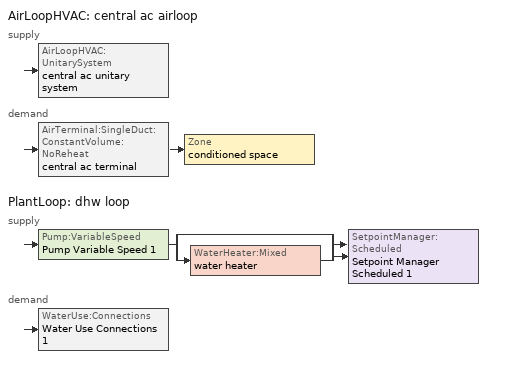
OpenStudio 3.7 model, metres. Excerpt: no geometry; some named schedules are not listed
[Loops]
AirLoopHVAC 'central ac airloop'
 supply: AirLoopHVAC:UnitarySystem 'central ac unitary system'
 demand: AirTerminal:SingleDuct:ConstantVolume:NoReheat 'central ac terminal' > Zone 'conditioned space'
PlantLoop 'dhw loop'
 supply: Pump:VariableSpeed 'Pump Variable Speed 1' > split
  | bypass
  | WaterHeater:Mixed 'water heater'
  join > SetpointManager:Scheduled 'Setpoint Manager Scheduled 1'
 demand: WaterUse:Connections 'Water Use Connections 1'
[Sizing:Zone]
conditioned space: Zone Cooling Design Supply Air Temperature Input Method=SupplyAirTemperature; Zone Cooling Design Supply Air Temperature {C}=14; Zone Cooling Design Supply Air Temperature Difference {deltaC}=11.11; Zone Heating Design Supply Air Temperature Input Method=SupplyAirTemperature; Zone Heating Design Supply Air Temperature {C}=40; Zone Heating Design Supply Air Temperature Difference {deltaC}=11.11; Zone Cooling Design Supply Air Humidity Ratio {kg-H2O/kg-air}=0.0085; Zone Heating Design Supply Air Humidity Ratio {kg-H2O/kg-air}=0.008; Cooling Design Air Flow Method=DesignDay; Heating Design Air Flow Method=DesignDay; Account for Dedicated Outdoor Air System=No; Dedicated Outdoor Air System Control Strategy=NeutralSupplyAir; Dedicated Outdoor Air Low Setpoint Temperature for Design {C}=autosize; Dedicated Outdoor Air High Setpoint Temperature for Design {C}=autosize; Zone Load Sizing Method=Sensible Load Only No Latent Load; Zone Latent Cooling Design Supply Air Humidity Ratio Input Method=HumidityRatioDifference; Zone Cooling Design Supply Air Humidity Ratio Difference {kgWater/kgDryAir}=0.005; Zone Latent Heating Design Supply Air Humidity Ratio Input Method=HumidityRatioDifference; Zone Humidification Design Supply Air Humidity Ratio Difference {kgWater/kgDryAir}=0.005
[Zone equipment]
conditioned space: central ac terminal, unit heater unitary system
[Coil:Cooling:DX:SingleSpeed]
central ac clg coil: Availability Schedule=Always On Discrete; Rated Total Cooling Capacity {W}=15762; Rated Sensible Heat Ratio=0.730032; Rated COP {W/W}=3.7702; Rated Air Flow Rate {m3/s}=0.81108; Rated Evaporator Fan Power Per Volume Flow Rate 2017 {W/(m3/s)}=773.3; Rated Evaporator Fan Power Per Volume Flow Rate 2023 {W/(m3/s)}=934.4; Total Cooling Capacity Function of Temperature Curve=Cool-CAP-fT1; Total Cooling Capacity Function of Flow Fraction Curve=Cool-CAP-fFF1; Energy Input Ratio Function of Temperature Curve=Cool-EIR-fT1; Energy Input Ratio Function of Flow Fraction Curve=Cool-EIR-fFF1; Part Load Fraction Correlation Curve=Cool-PLF-fPLR1; Minimum Outdoor Dry-Bulb Temperature for Compressor Operation {C}=-25; Nominal Time for Condensate Removal to Begin {s}=1000; Ratio of Initial Moisture Evaporation Rate and Steady State Latent Capacity=1.5; Maximum Cycling Rate {cycles/hr}=3; Latent Capacity Time Constant {s}=45; Condenser Type=AirCooled; Evaporative Condenser Effectiveness=0.9; Evaporative Condenser Air Flow Rate {m3/s}=autosize; Evaporative Condenser Pump Rated Power Consumption {W}=autosize; Crankcase Heater Capacity {W}=50; Maximum Outdoor Dry-Bulb Temperature for Crankcase Heater Operation {C}=10; Basin Heater Capacity {W/K}=0; Basin Heater Setpoint Temperature {C}=2
[Fan:SystemModel] Availability Schedule=Always On Discrete; Speed Control Method=Discrete; Electric Power Minimum Flow Rate Fraction=0.2; Motor Efficiency=1; Motor In Air Stream Fraction=1; Design Electric Power Consumption {W}=autosize; Design Power Sizing Method=TotalEfficiencyAndPressure; Electric Power Per Unit Flow Rate {W/(m3/s)}=840; Electric Power Per Unit Flow Rate Per Unit Pressure {W-s/m3-Pa}=1.66667; Motor Loss Radiative Fraction=0; Speed Flow Fraction 1=1; Speed Electric Power Fraction 1=1
Name | Design Maximum Air Flow Rate {m3/s} | Design Pressure Rise {Pa} | Fan Total Efficiency
central ac supply fan | 0.763139 | 794.58 | 0.75
unit heater supply fan | 0.527637 | 1e-06 | 1
[EnergyManagementSystem:Sensor]
Name | Output Variable or Output Meter Index Key | Output Variable or Output Meter
central_ac_supply_fan_s | central ac supply fan | Fan Electricity Energy
central_ac_clg_coil_s | central ac clg coil | Cooling Coil Total Cooling Energy
unit_heater_supply_fan_s | unit heater supply fan | Fan Electricity Energy
unit_heater_htg_coil_s | unit heater htg coil | Heating Coil Heating Energy
water_heater_energy | water heater | Water Heater Electricity Rate
water_heater_on_cycle_parasitic | water heater | Water Heater On Cycle Parasitic Electricity Rate
water_heater_off_cycle_parasitic | water heater | Water Heater Off Cycle Parasitic Electricity Rate
win_s | conditioned space | Zone Air Humidity Ratio
tin_s | conditioned space | Zone Mean Air Temperature
tout_s | conditioned space | Zone Outdoor Air Drybulb Temperature
central_ac_airloop_Fan_RTF_s | central ac supply fan | Fan Runtime Fraction
zone_htg_unmet_s | conditioned space | Zone Heating Setpoint Not Met Time
zone_clg_unmet_s | conditioned space | Zone Cooling Setpoint Not Met Time
[EnergyManagementSystem:Program]
infil_program: Set p_m = 0.14; Set p_s = 0.22; Set s_m = 270; Set s_s = 370; Set z_m = 9.99744; Set z_s = 2.4384; Set f_t = (((s_m/z_m)^p_m)*((z_s/s_s)^p_s)); Set Tdiff = tin_s-tout_s; Set dT = @Abs Tdiff; Set c = 0.1821; Set Cs = 0.0562; Set Cw = 0.1613; Set n = 0.65; Set sft = (f_t*0.5); Set temp1 = ((c*Cw)*((sft*site_vw_s)^(2*n)))^2; Set Qinf = (((c*Cs*(dT^n))^2)+temp1)^0.5; Set Qinf = (@Max Qinf 0); Set mech_vent_house_fan_sensible_load_equip_act = 0.0; Set mech_vent_house_fan_latent_load_equip_act = 0.0; Set OASupInPb = out_pb_s; Set OASupInTemp = tout_s; Set OASupInW = out_wt_s; Set OASupRho = (@RhoAirFnPbTdbW OASupInPb OASupInTemp OASupInW); Set OASupCp = (@CpAirFnW OASupInW); Set OASupInEnth = (@HFnTdbW OASupInTemp OASupInW); Set ZoneTemp = tin_s; Set ZoneW = win_s; Set ZoneCp = (@CpAirFnW ZoneW); Set ZoneAirEnth = (@HFnTdbW ZoneTemp ZoneW); Set mech_vent_house_fan_cfis_act = 0.0; Set QWHV_cfis_sup = 0.0; Set QWHV_cfis_suppl_sup = 0.0; Set QWHV_cfis_suppl_exh = 0.0; Set Qrange = 0; Set Qrange = Qrange + 0.04719 * mech_vent_range_fan_0_sch_s; Set Qbath = 0; Set Qbath = Qbath + 0.0236 * mech_vent_bath_fan_0_sch_s; Set Qdryer = 0; Set Qdryer = Qdryer + 0.15994 * clothes_dryer_exhaust_0_sch_s; Set QWHV_sup = 0.0; Set QWHV_exh = 0.0; Set Qexhaust = Qrange + Qbath + Qdryer + QWHV_exh + QWHV_cfis_suppl_exh; Set Qsupply = QWHV_sup + QWHV_cfis_sup + QWHV_cfis_suppl_sup; Set Qfan = (@Max Qexhaust Qsupply); If Qfan > 0; Set Qavg = ((Qexhaust + Qsupply) / 2.0); If ((@Abs (Qexhaust - Qavg)) / Qavg) <= 0.1; Set phi = 1; Else; Set phi = (Qinf / (Qinf + Qfan)); EndIf; Set Qinf_adj = phi * Qinf; Else; Set Qinf_adj = Qinf; EndIf; Set infil_flow_act = Qinf_adj; Set Qload = Qfan; Set Effectiveness_Sens = 0.0; Set Effectiveness_Lat = 0.0; Set Fan_MFR = Qload * OASupRho; Set ZoneInEnth = OASupInEnth; Set ZoneInTemp = OASupInTemp; Set FanTotalToCond = Fan_MFR * (ZoneInEnth - ZoneAirEnth); Set FanSensToCond = Fan_MFR * ZoneCp * (ZoneInTemp - ZoneTemp); Set FanLatToCond = FanTotalToCond - FanSensToCond; Set mech_vent_house_fan_sensible_load_equip_act = mech_vent_house_fan_sensible_load_equip_act + FanSensToCond; Set mech_vent_house_fan_latent_load_equip_act = mech_vent_house_fan_latent_load_equip_act + FanLatToCond
unmet_hours_program: Set htg_unmet_hours = 0; Set clg_unmet_hours = 0; If ((DayOfYear >= 1) && (DayOfYear <= 365)); If zone_htg_unmet_s > htg_unmet_hours; Set htg_unmet_hours = zone_htg_unmet_s; EndIf; EndIf; If ((DayOfYear >= 1) && (DayOfYear <= 365)); If zone_clg_unmet_s > clg_unmet_hours; Set clg_unmet_hours = zone_clg_unmet_s; EndIf; EndIf
total_loads_program: Set loads_htg_tot = 0; Set loads_clg_tot = 0; If htg_load_cond > 0; Set loads_htg_tot = loads_htg_tot + (htg_load_cond - clg_load_cond) * 1.0; Set loads_htg_tot = loads_htg_tot + (htg_load_duct - clg_load_duct) * 1.0; EndIf; If clg_load_cond > 0; Set loads_clg_tot = loads_clg_tot + (clg_load_cond - htg_load_cond) * 1.0; Set loads_clg_tot = loads_clg_tot + (clg_load_duct - htg_load_duct) * 1.0; EndIf
[EnergyManagementSystem:ProgramCallingManager]
central ac supply fan disaggregate program calling manager: EndOfSystemTimestepBeforeHVACReporting; central_ac_supply_fan_disaggregate_program
unit heater supply fan disaggregate program calling manager: EndOfSystemTimestepBeforeHVACReporting; unit_heater_supply_fan_disaggregate_program
water heater EC_adj ProgramManager: EndOfSystemTimestepBeforeHVACReporting; water_heater_EC_adj
central_ac_airloop_0_duct_program calling manager: EndOfSystemTimestepAfterHVACReporting; central_ac_airloop_0_duct_program
natural_vent_program calling manager: BeginZoneTimestepAfterInitHeatBalance; natural_vent_program
infil_program calling manager: BeginZoneTimestepAfterInitHeatBalance; infil_program
unmet_hours_program calling manager: EndOfZoneTimestepBeforeZoneReporting; unmet_hours_program
total_loads_program calling manager: EndOfZoneTimestepAfterZoneReporting; total_loads_program
[EnergyManagementSystem:OutputVariable]
Name | EMS Variable | Type of Data in Variable | Update Frequency | EMS Program or Subroutine | Units
central ac supply fan disaggregate clg | central_ac_supply_fan_clg | Summed | SystemTimestep | central_ac_supply_fan_disaggregate_program | J
unit heater supply fan disaggregate htg primary | unit_heater_supply_fan_primary_htg | Summed | SystemTimestep | unit_heater_supply_fan_disaggregate_program | J
natural_vent_flow_act_timeseries_outvar | natural_vent_flow_act | Averaged | ZoneTimestep | natural_vent_program | m^/s
whole_house_fan_flow_act_timeseries_outvar | whole_house_fan_flow_act | Averaged | ZoneTimestep | natural_vent_program | m^/s
Qfan_timeseries_outvar | Qfan | Averaged | ZoneTimestep | infil_program | m^/s
infil_flow_act_timeseries_outvar | infil_flow_act | Averaged | ZoneTimestep | infil_program | m^/s
[AirLoopHVAC:UnitarySystem] Control Type=Load; Controlling Zone or Thermostat Location=conditioned space; Dehumidification Control Type=None; Availability Schedule=Always On Discrete; Fan Placement=BlowThrough; DX Heating Coil Sizing Ratio=1; Use DOAS DX Cooling Coil=No; DOAS DX Cooling Coil Leaving Minimum Air Temperature {C}=2; Latent Load Control=SensibleOnlyLoadControl; Supply Air Flow Rate Method During Cooling Operation=SupplyAirFlowRate; Supply Air Flow Rate Method During Heating Operation=SupplyAirFlowRate; Supply Air Flow Rate Method When No Cooling or Heating is Required=SupplyAirFlowRate; Supply Air Flow Rate When No Cooling or Heating is Required {m3/s}=0; Maximum Supply Air Temperature {C}=48.8889; Maximum Outdoor Dry-Bulb Temperature for Supplemental Heater Operation {C}=21; Ancilliary On-Cycle Electric Power {W}=0; Ancilliary Off-Cycle Electric Power {W}=0
Name | Supply Fan | Supply Air Fan Operating Mode Schedule | Cooling Coil | Supply Air Flow Rate During Cooling Operation {m3/s} | Supply Air Flow Rate During Heating Operation {m3/s} | Heating Coil
central ac unitary system | central ac supply fan | central ac auto fan schedule | central ac clg coil | 0.763139 | 0
unit heater unitary system | unit heater supply fan | unit heater auto fan schedule |  | 0 | 0.527637 | unit heater htg coil
[AirLoopHVAC]
central ac airloop: Availability Schedule=Always On Discrete; Design Supply Air Flow Rate {m3/s}=0.763139; Design Return Air Flow Fraction of Supply Air Flow=1
[Sizing:System]
central ac airloop: Central Heating Maximum System Air Flow Ratio=0.3; Preheat Design Temperature {C}=7; Preheat Design Humidity Ratio {kg-H2O/kg-Air}=0.008; Precool Design Temperature {C}=12.8; Precool Design Humidity Ratio {kg-H2O/kg-Air}=0.008; Central Cooling Design Supply Air Temperature {C}=12.8; Central Heating Design Supply Air Temperature {C}=16.7; 100% Outdoor Air in Cooling=Yes; 100% Outdoor Air in Heating=Yes; Central Cooling Design Supply Air Humidity Ratio {kg-H2O/kg-Air}=0.0085; Zone Maximum Outdoor Air Fraction=1; Cooling Supply Air Flow Rate Per Floor Area {m3/s-m2}=0.00996765; Cooling Fraction of Autosized Cooling Supply Air Flow Rate=1; Cooling Supply Air Flow Rate Per Unit Cooling Capacity {m3/s-W}=3.94755e-05; Heating Supply Air Flow Rate Per Floor Area {m3/s-m2}=0.00996765; Heating Fraction of Autosized Heating Supply Air Flow Rate=1; Heating Fraction of Autosized Cooling Supply Air Flow Rate=1; Heating Supply Air Flow Rate Per Unit Heating Capacity {m3/s-W}=3.15882e-05; Cooling Design Capacity Method=CoolingDesignCapacity; Cooling Design Capacity {W}=autosize; Cooling Design Capacity Per Floor Area {W/m2}=234.7; Fraction of Autosized Cooling Design Capacity=1; Heating Design Capacity Method=HeatingDesignCapacity; Heating Design Capacity {W}=autosize; Heating Design Capacity Per Floor Area {W/m2}=157; Fraction of Autosized Heating Design Capacity=1; Central Cooling Capacity Control Method=OnOff; Occupant Diversity=autosize
[AirTerminal:SingleDuct:ConstantVolume:NoReheat]
central ac terminal: Availability Schedule=Always On Discrete; Maximum Air Flow Rate {m3/s}=0.763139
[Coil:Heating:Electric]
unit heater htg coil: Availability Schedule=Always On Discrete; Efficiency=1; Nominal Capacity {W}=11236.3
[PlantLoop]
dhw loop: Glycol Concentration=0; Maximum Loop Flow Rate {m3/s}=0.01; Plant Loop Volume {m3}=0.003; Load Distribution Scheme=Optimal
[Sizing:Plant]
dhw loop: Loop Type=Heating; Design Loop Exit Temperature {C}=52.6667; Loop Design Temperature Difference {deltaC}=5.55556; Sizing Option=NonCoincident; Zone Timesteps in Averaging Window=1; Coincident Sizing Factor Mode=None
[Pump:VariableSpeed]
Pump Variable Speed 1: Rated Flow Rate {m3/s}=0.01; Rated Pump Head {Pa}=1; Rated Power Consumption {W}=0; Motor Efficiency=1; Fraction of Motor Inefficiencies to Fluid Stream=0; Coefficient 1 of the Part Load Performance Curve=0; Coefficient 2 of the Part Load Performance Curve=1; Coefficient 3 of the Part Load Performance Curve=0; Coefficient 4 of the Part Load Performance Curve=0; Pump Control Type=Intermittent; Skin Loss Radiative Fraction=0.5; Design Power Sizing Method=PowerPerFlowPerPressure; Design Electric Power per Unit Flow Rate {W/(m3/s)}=348701.1; Design Shaft Power per Unit Flow Rate per Unit Head {W-s/m3-Pa}=1.28205; Design Minimum Flow Rate Fraction=0
[SetpointManager:Scheduled]
Setpoint Manager Scheduled 1: Control Variable=Temperature; Schedule=dhw temp
[WaterHeater:Mixed]
water heater: Tank Volume {m3}=0.102206; Setpoint Temperature Schedule=water heater setpoint; Deadband Temperature Difference {deltaC}=2; Maximum Temperature Limit {C}=99; Heater Control Type=Cycle; Heater Maximum Capacity {W}=2499.9; Heater Minimum Capacity {W}=0; Heater Fuel Type=Electricity; Heater Thermal Efficiency=1; Off Cycle Parasitic Fuel Consumption Rate {W}=0; Off Cycle Parasitic Fuel Type=Electricity; Off Cycle Parasitic Heat Fraction to Tank=0; On Cycle Parasitic Fuel Consumption Rate {W}=0; On Cycle Parasitic Fuel Type=Electricity; On Cycle Parasitic Heat Fraction to Tank=0; Ambient Temperature Indicator=Outdoors; Off Cycle Loss Coefficient to Ambient Temperature {W/K}=1.16351; Off Cycle Loss Fraction to Thermal Zone=1; On Cycle Loss Coefficient to Ambient Temperature {W/K}=1.16351; On Cycle Loss Fraction to Thermal Zone=1; Use Side Effectiveness=1; Source Side Effectiveness=1; Use Side Design Flow Rate {m3/s}=autosize; Source Side Design Flow Rate {m3/s}=autosize; Indirect Water Heating Recovery Time {hr}=1.5; Source Side Flow Control Mode=IndirectHeatPrimarySetpoint
[WaterHeater:Sizing]
water heater: Design Mode=PeakDraw; Time Storage Can Meet Peak Draw {hr}=0.538503; Time for Tank Recovery {hr}=0; Nominal Tank Volume for Autosizing Plant Connections {m3}=1
[OtherEquipment:Definition] Design Level Calculation Method=EquipmentLevel; Fraction Radiant=0
Name | Design Level {W} | Fraction Latent | Fraction Lost
water heater energy adjustment1 | 0.01 | 0 | 1
central_ac_airloop_0_SupSensLkToCond equip; central_ac_airloop_0_SupCondToLv equip; central_ac_airloop_0_RetCondToRP equip; central_ac_airloop_0_RetSensLkToRP equip; central_ac_airloop_0_SupCondToDZ equip; central_ac_airloop_0_RetCondToDZ equip; central_ac_airloop_0_SupSensLkToDZ equip; mech vent house fan sensible load equip | 0 | 0 | 0
central_ac_airloop_0_SupLatLkToCond equip; central_ac_airloop_0_RetLatLkToRP equip; central_ac_airloop_0_SupLatLkToDZ equip; mech vent house fan latent load equip | 0 | 1 | 0
[EnergyManagementSystem:Actuator]
Name | Actuated Component | Actuated Component Type | Actuated Component Control Type | Zone or Space
water_heater_ec_adj_act | water heater energy adjustment1 | OtherEquipment | Power Level | garage 1
central_ac_airloop_0_SupSensLkToCond_equip_act | central_ac_airloop_0_SupSensLkToCond equip | OtherEquipment | Power Level | conditioned space 1
central_ac_airloop_0_SupLatLkToCond_equip_act | central_ac_airloop_0_SupLatLkToCond equip | OtherEquipment | Power Level | conditioned space 1
central_ac_airloop_0_SupCondToLv_equip_act | central_ac_airloop_0_SupCondToLv equip | OtherEquipment | Power Level | conditioned space 1
central_ac_airloop_0_RetCondToRP_equip_act | central_ac_airloop_0_RetCondToRP equip | OtherEquipment | Power Level | central ac airloop ret air space
central_ac_airloop_0_RetSensLkToRP_equip_act | central_ac_airloop_0_RetSensLkToRP equip | OtherEquipment | Power Level | central ac airloop ret air space
central_ac_airloop_0_RetLatLkToRP_equip_act | central_ac_airloop_0_RetLatLkToRP equip | OtherEquipment | Power Level | central ac airloop ret air space
central_ac_airloop_0_SupCondToDZ_equip_act | central_ac_airloop_0_SupCondToDZ equip | OtherEquipment | Power Level | attic - vented 1
central_ac_airloop_0_RetCondToDZ_equip_act | central_ac_airloop_0_RetCondToDZ equip | OtherEquipment | Power Level | attic - vented 1
central_ac_airloop_0_SupSensLkToDZ_equip_act | central_ac_airloop_0_SupSensLkToDZ equip | OtherEquipment | Power Level | attic - vented 1
central_ac_airloop_0_SupLatLkToDZ_equip_act | central_ac_airloop_0_SupLatLkToDZ equip | OtherEquipment | Power Level | attic - vented 1
central_ac_airloop_0_ZoneMixDZToCond_mix_act | central_ac_airloop_0_ZoneMixDZToCond mix | ZoneMixing | Air Exchange Flow Rate
central_ac_airloop_0_ZoneMixCondToDZ_mix_act | central_ac_airloop_0_ZoneMixCondToDZ mix | ZoneMixing | Air Exchange Flow Rate
natural_vent_flow_act | natural vent flow | Zone Infiltration | Air Exchange Flow Rate
whole_house_fan_flow_act | whole house fan flow | Zone Infiltration | Air Exchange Flow Rate
whole_house_fan_act | whole house fan | ElectricEquipment | Electricity Rate | conditioned space 1
whole_house_fan_mix_act | whole house fan mix | ZoneMixing | Air Exchange Flow Rate
mech_vent_house_fan_cfis_act | mech vent house fan cfis | ElectricEquipment | Electricity Rate | conditioned space 1
infil_flow_act | infil flow | Zone Infiltration | Air Exchange Flow Rate
mech_vent_house_fan_sensible_load_equip_act | mech vent house fan sensible load equip | OtherEquipment | Power Level | conditioned space 1
mech_vent_house_fan_latent_load_equip_act | mech vent house fan latent load equip | OtherEquipment | Power Level | conditioned space 1
[WaterUse:Connections]
Water Use Connections 1: Drain Water Heat Exchanger Type=None; Drain Water Heat Exchanger Destination=Plant; Water Use Equipment Name 1=dhw fixtures; Water Use Equipment Name 2=dhw distribution waste; Water Use Equipment Name 3=clothes washer; Water Use Equipment Name 4=dishwasher
[ElectricEquipment:Definition] Design Level Calculation Method=EquipmentLevel
Name | Design Level {W} | Fraction Latent | Fraction Radiant | Fraction Lost
clothes washer | 217.308 | 0.03 | 0.162 | 0.7
dishwasher | 659.429 | 0.3 | 0.18 | 0.4
whole house fan | 0 | 0 | 0 | 1
mech vent house fan cfis | 0 | 0 | 0 | 0
[WaterUse:Equipment:Definition]
Name | Peak Flow Rate {m3/s} | Target Temperature Schedule
dhw fixtures | 3.67044e-05 | mixed water temperature schedule
dhw distribution waste | 1.4098e-05 | mixed water temperature schedule
clothes washer | 2.53893e-06
dishwasher | 5.65872e-06
[WaterUse:Equipment]
Name | Water Use Equipment Definition | Flow Rate Fraction Schedule
dhw fixtures | dhw fixtures | hot_water_fixtures
dhw distribution waste | dhw distribution waste | hot_water_fixtures
clothes washer | clothes washer | hot_water_clothes_washer
dishwasher | dishwasher | hot_water_dishwasher
[EnergyManagementSystem:InternalVariable]
central_ac_airloop_max_sup_fan_mfr: Internal Data Index Key=central ac supply fan; Internal Data Type=Fan Maximum Mass Flow Rate
[AirLoopHVAC:ReturnPlenum]
Air Loop HVAC Return Plenum 1: ThermalZone=central ac airloop ret air zone
[EnergyManagementSystem:Subroutine]
central_ac_airloop_0_duct_subroutine: Set AH_MFR = central_ac_airloop_AH_MFR / 1; If AH_MFR>0; Set AH_Tout = central_ac_airloop_AH_Tout; Set AH_Wout = central_ac_airloop_AH_Wout; Set RA_T = central_ac_airloop_RA_T; Set RA_W = central_ac_airloop_Ra_W; Set Fan_RTF = central_ac_airloop_Fan_RTF; Set DZ_T = central_ac_airloop_0_DZ_T; Set DZ_W = central_ac_airloop_0_DZ_W; Set AH_VFR = central_ac_airloop_AH_VFR / 1; Set h_SA = (@HFnTdbW AH_Tout AH_Wout); Set h_RA = (@HFnTdbW RA_T RA_W); Set h_fg = (@HfgAirFnWTdb AH_Wout AH_Tout); Set h_DZ = (@HFnTdbW DZ_T DZ_W); Set air_cp = 1006.0; Set f_sup = 0.19999999999999998; Set f_ret = 0.1; Set sup_lk_mfr = f_sup * AH_MFR; Set ret_lk_mfr = f_ret * AH_MFR; Set SupTotLkToCond = sup_lk_mfr*(h_RA - h_SA); Set SupLatLkToCond = sup_lk_mfr*h_fg*(RA_W-AH_Wout); Set SupSensLkToCond = SupTotLkToCond-SupLatLkToCond; Set supply_ua = 38.941; Set eTm = 0-((Fan_RTF/(AH_MFR*air_cp))*supply_ua); Set t_sup = DZ_T+((AH_Tout-DZ_T)*(@Exp eTm)); Set SupCondToCond = AH_MFR*air_cp*(t_sup-AH_Tout); Set SupCondToDZ = 0-SupCondToCond; Set return_ua = 6.664; Set eTm = 0-((Fan_RTF/(AH_MFR*air_cp))*return_ua); Set t_ret = DZ_T+((RA_T-DZ_T)*(@Exp eTm)); Set RetCondToRP = AH_MFR*air_cp*(t_ret-RA_T); Set RetCondToDZ = 0-RetCondToRP; Set RetLatLkToRP = 0; Set RetSensLkToRP = ret_lk_mfr*air_cp*(DZ_T-RA_T); Set SupTotLkToDZ = sup_lk_mfr*(h_SA-h_DZ); Set SupLatLkToDZ = sup_lk_mfr*h_fg*(AH_Wout-DZ_W); Set SupSensLkToDZ = SupTotLkToDZ-SupLatLkToDZ; Set f_imbalance = f_sup-f_ret; Set oa_vfr = 1.0 * f_imbalance * AH_VFR; Set sup_lk_vfr = f_sup * AH_VFR; Set ret_lk_vfr = f_ret * AH_VFR; If f_sup > f_ret; Set ZoneMixCondToDZ = 0; Set ZoneMixDZToCond = (sup_lk_vfr-ret_lk_vfr)-oa_vfr; Else; Set ZoneMixCondToDZ = (ret_lk_vfr-sup_lk_vfr)+oa_vfr; Set ZoneMixDZToCond = 0; EndIf; Else; Set SupLatLkToCond = 0; Set SupSensLkToCond = 0; Set SupCondToCond = 0; Set RetCondToRP = 0; Set RetLatLkToRP = 0; Set RetSensLkToRP = 0; Set RetCondToDZ = 0; Set SupCondToDZ = 0; Set SupLatLkToDZ = 0; Set SupSensLkToDZ = 0; Set ZoneMixCondToDZ = 0; Set ZoneMixDZToCond = 0; EndIf; Set central_ac_airloop_0_SupLatLkToCond = SupLatLkToCond; Set central_ac_airloop_0_SupSensLkToCond = SupSensLkToCond; Set central_ac_airloop_0_SupCondToLv = SupCondToCond; Set central_ac_airloop_0_RetCondToRP = RetCondToRP; Set central_ac_airloop_0_RetLatLkToRP = RetLatLkToRP; Set central_ac_airloop_0_RetSensLkToRP = RetSensLkToRP; Set central_ac_airloop_0_RetCondToDZ = RetCondToDZ; Set central_ac_airloop_0_SupCondToDZ = SupCondToDZ; Set central_ac_airloop_0_SupLatLkToDZ = SupLatLkToDZ; Set central_ac_airloop_0_SupSensLkToDZ = SupSensLkToDZ; Set central_ac_airloop_0_ZoneMixCondToDZ = ZoneMixCondToDZ; Set central_ac_airloop_0_ZoneMixDZToCond = ZoneMixDZToCond
[Schedule:File] External File=External File 1; Rows to Skip at Top=1; Number of Hours of Data=8760; Minutes per Item=15; Translate File With Relative Path=Yes
Name | Column Number
dishwasher | 5
hot_water_fixtures | 13
hot_water_clothes_washer | 12
[Schedule:Constant]
Name | Value
Always On Discrete | 1
central ac auto fan schedule; unit heater auto fan schedule | 0
dhw temp; water heater setpoint | 52.6667
mixed water temperature schedule | 40.5556
[Curve:Biquadratic] Minimum Value of x=-100; Maximum Value of x=100; Minimum Value of y=-100; Maximum Value of y=100
Name | Coefficient1 Constant | Coefficient2 x | Coefficient3 x**2 | Coefficient4 y | Coefficient5 y**2 | Coefficient6 x*y
Cool-CAP-fT1 | 1.55736 | -0.0744482 | 0.0030986 | 0.00145958 | -4.1148e-05 | -0.000426714
Cool-EIR-fT1 | -0.350448 | 0.11681 | -0.00339951 | -0.00122609 | 0.000600809 | -0.000466884
[Curve:Quadratic] Minimum Value of x=0
Name | Coefficient1 Constant | Coefficient2 x | Coefficient3 x**2 | Maximum Value of x | Minimum Curve Output | Maximum Curve Output
Cool-CAP-fFF1 | 0.718664 | 0.417974 | -0.136638 | 2 | 0 | 2
Cool-EIR-fFF1 | 1.14349 | -0.13944 | -0.00404779 | 2 | 0 | 2
Cool-PLF-fPLR1 | 0.93 | 0.07 | 0 | 1 | 0.7 | 1
